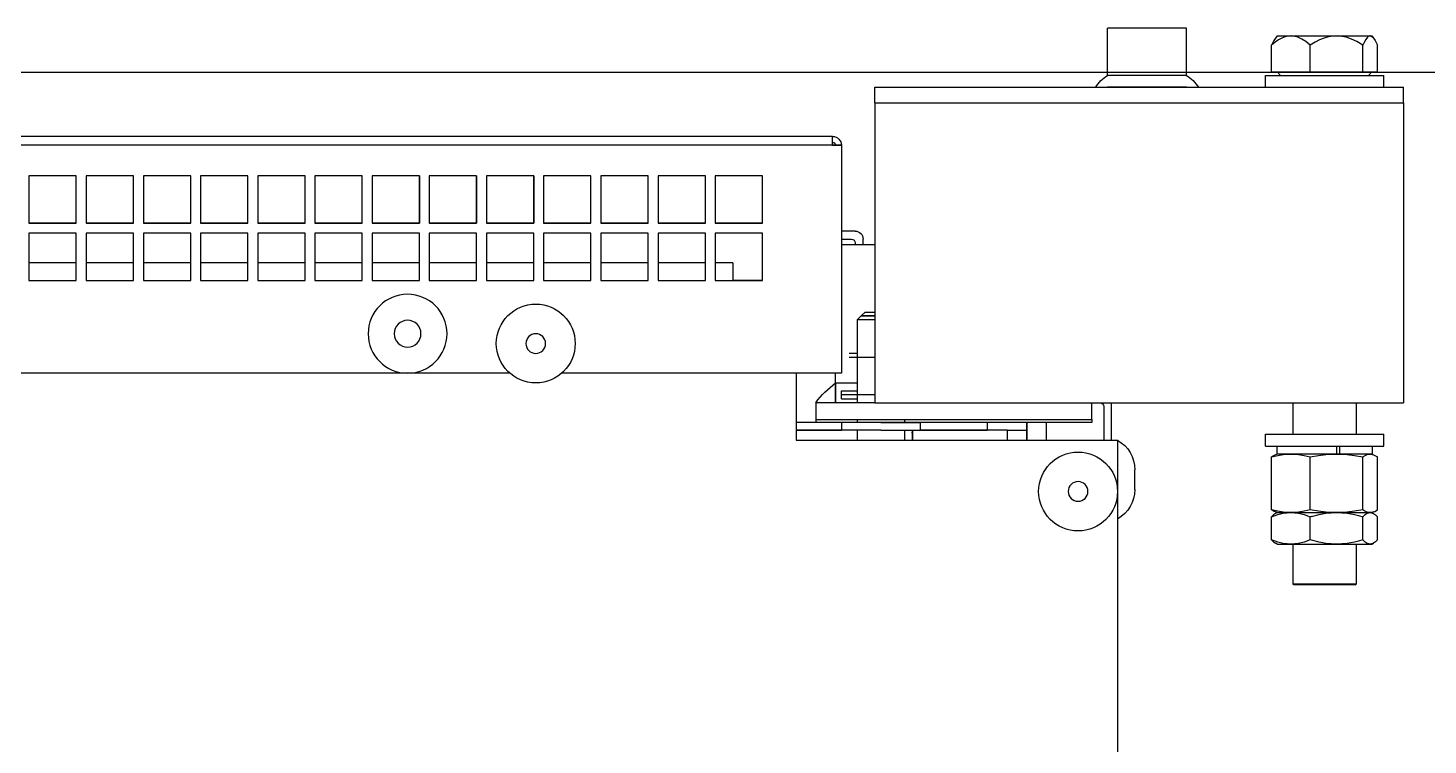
# Model space of a CAD drawing. Extents: x 39751 to 116307, y -36149 to -14965.
# Drawn here: x 56077.7 to 56432.7, y -20570.6 to -20388.8 of the extents above; entities that cross this region are included whole.
import ezdxf

# ---------------------------------------------------------------- set-up
doc = ezdxf.new("R2010")
doc.units = 0
doc.header["$LTSCALE"] = 1500
doc.layers.add('confinea', color=3, linetype='Continuous')

# ---------------------------------------------------------------- blocks, each defined once
blk = doc.blocks.new('A$C152A31FE')
at = {"color": 7, "ltscale": 0.018153}
for p, q in [((8.01, 369.4), (7.55, 368.83)), ((31.99, 369.4), (32.45, 368.83))]:
    blk.add_line(p, q, dxfattribs=at)
at = {"color": 7, "ltscale": 0.008984}
for p, q in [((8.37, 369.4), (8.01, 369.4)), ((8.36, 248.55), (8, 248.55))]:
    blk.add_line(p, q, dxfattribs=at)
at = {"color": 7}
for p, q in [((31.99, 369.4), (8.37, 369.4)), ((34.52, 359.4), (5, 359.4)), ((134, 356.4), (0, 356.4)), ((34.52, 356.4), (5, 356.4)), ((78, 356.4), (52, 356.4)), ((0, 352.4), (0, 276.4)), ((134, 352.4), (0, 352.4)), ((134, 352.4), (134, 276.4)), ((142.5, 341.66), (142.5, 283.9)), ((144.73, 343.9), (685.27, 343.9)), ((144.73, 341.66), (687.5, 341.66)), ((138.5, 297.4), (138.5, 276.4)), ((142.5, 283.9), (213.38, 283.9)), ((226.62, 283.9), (408.38, 283.9)), ((134, 276.4), (0, 276.4)), ((149, 272.12), (79, 272.12)), ((79, 271.4), (149, 271.4)), ((105.5, 271.4), (126.5, 271.4)), ((34.52, 268.4), (5, 268.4)), ((154, 266.9), (72.5, 266.9)), ((72.5, 266.9), (72.5, 6.64)), ((100.5, 269.4), (122.5, 269.4)), ((34.52, 265.4), (5, 265.4))]:
    blk.add_line(p, q, dxfattribs=at)
at = {"color": 7, "ltscale": 0.021875}
for p, q in [((55, 371.4), (55.87, 371.4)), ((55, 356.4), (55.87, 356.4))]:
    blk.add_line(p, q, dxfattribs=at)
at = {"color": 7, "ltscale": 0.3}
for p, q in [((55, 359.4), (55, 371.4)), ((75, 359.4), (75, 371.4)), ((162.5, 321.9), (162.5, 333.9)), ((162.5, 333.9), (174.5, 333.9)), ((174.5, 333.9), (174.5, 321.9)), ((177, 321.9), (177, 333.9)), ((177, 333.9), (189, 333.9)), ((189, 333.9), (189, 321.9)), ((191.5, 321.9), (191.5, 333.9)), ((191.5, 333.9), (203.5, 333.9)), ((203.5, 333.9), (203.5, 321.9)), ((206, 321.9), (206, 333.9)), ((206, 333.9), (218, 333.9)), ((218, 333.9), (218, 321.9)), ((220.5, 333.9), (232.5, 333.9)), ((220.5, 321.9), (220.5, 333.9)), ((220.5, 321.9), (220.5, 333.9)), ((220.5, 333.9), (220.5, 321.9)), ((232.5, 333.9), (232.5, 321.9)), ((235, 333.9), (247, 333.9)), ((235, 321.9), (235, 333.9)), ((235, 321.9), (235, 333.9)), ((235, 333.9), (235, 321.9)), ((247, 333.9), (247, 321.9)), ((249.5, 333.9), (261.5, 333.9)), ((249.5, 321.9), (249.5, 333.9)), ((249.5, 321.9), (249.5, 333.9)), ((249.5, 333.9), (249.5, 321.9)), ((261.5, 333.9), (261.5, 321.9)), ((264, 321.9), (264, 333.9)), ((264, 333.9), (276, 333.9)), ((276, 333.9), (276, 321.9)), ((278.5, 321.9), (278.5, 333.9)), ((278.5, 333.9), (290.5, 333.9)), ((290.5, 333.9), (290.5, 321.9)), ((293, 321.9), (293, 333.9)), ((293, 333.9), (305, 333.9)), ((305, 333.9), (305, 321.9)), ((307.5, 321.9), (307.5, 333.9)), ((307.5, 333.9), (319.5, 333.9)), ((319.5, 333.9), (319.5, 321.9)), ((322, 321.9), (322, 333.9)), ((322, 333.9), (334, 333.9)), ((334, 333.9), (334, 321.9)), ((336.5, 321.9), (336.5, 333.9)), ((336.5, 333.9), (348.5, 333.9)), ((348.5, 333.9), (348.5, 321.9)), ((174.5, 321.9), (162.5, 321.9)), ((174.5, 321.9), (162.5, 321.9)), ((162.5, 321.9), (174.5, 321.9)), ((189, 321.9), (177, 321.9)), ((189, 321.9), (177, 321.9)), ((177, 321.9), (189, 321.9)), ((203.5, 321.9), (191.5, 321.9)), ((203.5, 321.9), (191.5, 321.9)), ((191.5, 321.9), (203.5, 321.9)), ((218, 321.9), (206, 321.9)), ((218, 321.9), (206, 321.9)), ((206, 321.9), (218, 321.9)), ((232.5, 321.9), (220.5, 321.9)), ((232.5, 321.9), (220.5, 321.9)), ((220.5, 321.9), (232.5, 321.9)), ((247, 321.9), (235, 321.9)), ((247, 321.9), (235, 321.9)), ((235, 321.9), (247, 321.9)), ((261.5, 321.9), (249.5, 321.9)), ((261.5, 321.9), (249.5, 321.9)), ((249.5, 321.9), (261.5, 321.9)), ((276, 321.9), (264, 321.9)), ((276, 321.9), (264, 321.9)), ((264, 321.9), (276, 321.9)), ((290.5, 321.9), (278.5, 321.9)), ((290.5, 321.9), (278.5, 321.9)), ((278.5, 321.9), (290.5, 321.9)), ((305, 321.9), (293, 321.9)), ((305, 321.9), (293, 321.9)), ((293, 321.9), (305, 321.9)), ((319.5, 321.9), (307.5, 321.9)), ((319.5, 321.9), (307.5, 321.9)), ((307.5, 321.9), (319.5, 321.9)), ((334, 321.9), (322, 321.9)), ((334, 321.9), (322, 321.9)), ((322, 321.9), (334, 321.9)), ((348.5, 321.9), (336.5, 321.9)), ((348.5, 321.9), (336.5, 321.9)), ((336.5, 321.9), (348.5, 321.9)), ((162.5, 307.4), (162.5, 319.4)), ((162.5, 319.4), (174.5, 319.4)), ((174.5, 319.4), (174.5, 307.4)), ((177, 307.4), (177, 319.4)), ((177, 319.4), (189, 319.4)), ((189, 319.4), (189, 307.4)), ((191.5, 307.4), (191.5, 319.4)), ((191.5, 319.4), (203.5, 319.4)), ((203.5, 319.4), (203.5, 307.4)), ((206, 307.4), (206, 319.4)), ((206, 319.4), (218, 319.4)), ((218, 319.4), (218, 307.4)), ((220.5, 307.4), (220.5, 319.4)), ((220.5, 319.4), (232.5, 319.4)), ((232.5, 319.4), (232.5, 307.4)), ((235, 307.4), (235, 319.4)), ((235, 319.4), (247, 319.4)), ((247, 319.4), (247, 307.4)), ((249.5, 307.4), (249.5, 319.4)), ((249.5, 319.4), (261.5, 319.4)), ((261.5, 319.4), (261.5, 307.4)), ((264, 307.4), (264, 319.4)), ((264, 319.4), (276, 319.4)), ((276, 319.4), (276, 307.4)), ((278.5, 307.4), (278.5, 319.4)), ((278.5, 319.4), (290.5, 319.4)), ((290.5, 319.4), (290.5, 307.4)), ((293, 307.4), (293, 319.4)), ((293, 319.4), (305, 319.4)), ((305, 319.4), (305, 307.4)), ((307.5, 307.4), (307.5, 319.4)), ((307.5, 319.4), (319.5, 319.4)), ((319.5, 319.4), (319.5, 307.4)), ((322, 307.4), (322, 319.4)), ((322, 319.4), (334, 319.4)), ((334, 319.4), (334, 307.4)), ((336.5, 307.4), (336.5, 319.4)), ((336.5, 319.4), (348.5, 319.4)), ((348.5, 319.4), (348.5, 307.4)), ((177, 311.9), (189, 311.9)), ((177, 311.9), (189, 311.9)), ((177, 311.9), (189, 311.9)), ((177, 311.9), (189, 311.9)), ((177, 311.9), (189, 311.9)), ((191.5, 311.9), (203.5, 311.9)), ((191.5, 311.9), (203.5, 311.9)), ((191.5, 311.9), (203.5, 311.9)), ((191.5, 311.9), (203.5, 311.9)), ((191.5, 311.9), (203.5, 311.9)), ((206, 311.9), (218, 311.9)), ((206, 311.9), (218, 311.9)), ((206, 311.9), (218, 311.9)), ((206, 311.9), (218, 311.9)), ((206, 311.9), (218, 311.9)), ((220.5, 311.9), (232.5, 311.9)), ((220.5, 311.9), (232.5, 311.9)), ((220.5, 311.9), (232.5, 311.9)), ((220.5, 311.9), (232.5, 311.9)), ((220.5, 311.9), (232.5, 311.9)), ((235, 311.9), (247, 311.9)), ((235, 311.9), (247, 311.9)), ((235, 311.9), (247, 311.9)), ((235, 311.9), (247, 311.9)), ((235, 311.9), (247, 311.9)), ((249.5, 311.9), (261.5, 311.9)), ((249.5, 311.9), (261.5, 311.9)), ((249.5, 311.9), (261.5, 311.9)), ((249.5, 311.9), (261.5, 311.9)), ((249.5, 311.9), (261.5, 311.9)), ((264, 311.9), (276, 311.9)), ((264, 311.9), (276, 311.9)), ((264, 311.9), (276, 311.9)), ((264, 311.9), (276, 311.9)), ((264, 311.9), (276, 311.9)), ((278.5, 311.9), (290.5, 311.9)), ((278.5, 311.9), (290.5, 311.9)), ((278.5, 311.9), (290.5, 311.9)), ((278.5, 311.9), (290.5, 311.9)), ((278.5, 311.9), (290.5, 311.9)), ((293, 311.9), (305, 311.9)), ((293, 311.9), (305, 311.9)), ((293, 311.9), (305, 311.9)), ((293, 311.9), (305, 311.9)), ((293, 311.9), (305, 311.9)), ((307.5, 311.9), (319.5, 311.9)), ((307.5, 311.9), (319.5, 311.9)), ((307.5, 311.9), (319.5, 311.9)), ((307.5, 311.9), (319.5, 311.9)), ((307.5, 311.9), (319.5, 311.9)), ((322, 311.9), (334, 311.9)), ((322, 311.9), (334, 311.9)), ((322, 311.9), (334, 311.9)), ((322, 311.9), (334, 311.9)), ((322, 311.9), (334, 311.9)), ((336.5, 311.9), (348.5, 311.9)), ((336.5, 311.9), (348.5, 311.9)), ((336.5, 311.9), (348.5, 311.9)), ((336.5, 311.9), (348.5, 311.9)), ((336.5, 311.9), (348.5, 311.9)), ((174.5, 307.4), (162.5, 307.4)), ((174.5, 307.4), (162.5, 307.4)), ((189, 307.4), (177, 307.4)), ((189, 307.4), (177, 307.4)), ((203.5, 307.4), (191.5, 307.4)), ((203.5, 307.4), (191.5, 307.4)), ((218, 307.4), (206, 307.4)), ((218, 307.4), (206, 307.4)), ((232.5, 307.4), (220.5, 307.4)), ((232.5, 307.4), (220.5, 307.4)), ((247, 307.4), (235, 307.4)), ((247, 307.4), (235, 307.4)), ((261.5, 307.4), (249.5, 307.4)), ((261.5, 307.4), (249.5, 307.4)), ((276, 307.4), (264, 307.4)), ((276, 307.4), (264, 307.4)), ((290.5, 307.4), (278.5, 307.4)), ((290.5, 307.4), (278.5, 307.4)), ((305, 307.4), (293, 307.4)), ((305, 307.4), (293, 307.4)), ((319.5, 307.4), (307.5, 307.4)), ((319.5, 307.4), (307.5, 307.4)), ((334, 307.4), (322, 307.4)), ((334, 307.4), (322, 307.4)), ((348.5, 307.4), (336.5, 307.4)), ((348.5, 307.4), (336.5, 307.4))]:
    blk.add_line(p, q, dxfattribs=at)
at = {"color": 7, "ltscale": 0.228125}
for p, q in [((55.87, 371.4), (65, 371.4)), ((55.87, 356.4), (65, 356.4))]:
    blk.add_line(p, q, dxfattribs=at)
at = {"color": 7, "ltscale": 0.25}
for p, q in [((65, 371.4), (75, 371.4)), ((65, 356.4), (75, 356.4)), ((132.5, 271.4), (122.5, 271.4)), ((132.5, 269.4), (122.5, 269.4))]:
    blk.add_line(p, q, dxfattribs=at)
at = {"color": 7, "ltscale": 0.171753}
for p, q in [((6.59, 360.2), (6.59, 367.07)), ((10.27, 360.2), (10.27, 367.07)), ((23.67, 360.2), (23.67, 367.07)), ((33.41, 360.2), (33.41, 367.07))]:
    blk.add_line(p, q, dxfattribs=at)
at = {"color": 7, "ltscale": 0.075}
for p, q in [((5, 356.4), (5, 359.4)), ((35, 356.4), (35, 359.4)), ((5, 265.4), (5, 268.4)), ((35, 265.4), (35, 268.4))]:
    blk.add_line(p, q, dxfattribs=at)
at = {"color": 7, "ltscale": 0.091797}
blk.add_line((6.59, 360.2), (10.27, 360.2), dxfattribs=at)
at = {"color": 7, "ltscale": 0.028295}
for p, q in [((8.86, 359.4), (8.05, 360.2)), ((31.14, 359.4), (31.95, 360.2))]:
    blk.add_line(p, q, dxfattribs=at)
at = {"color": 7, "ltscale": 0.335156}
blk.add_line((10.27, 360.2), (23.67, 360.2), dxfattribs=at)
at = {"color": 7, "ltscale": 0.243359}
blk.add_line((23.67, 360.2), (33.41, 360.2), dxfattribs=at)
at = {"color": 7, "ltscale": 0.012109}
for p, q in [((35, 359.4), (34.52, 359.4)), ((35, 356.4), (34.52, 356.4)), ((35, 268.4), (34.52, 268.4)), ((35, 265.4), (34.52, 265.4))]:
    blk.add_line(p, q, dxfattribs=at)
at = {"color": 7, "ltscale": 0.249805}
blk.add_line((55, 359.4), (64.99, 359.4), dxfattribs=at)
at = {"color": 7, "ltscale": 0.004885}
blk.add_line((74.8, 359.39), (75, 359.4), dxfattribs=at)
at = {"color": 7, "ltscale": 0.1}
for p, q in [((0, 352.4), (0, 356.4)), ((134, 352.4), (134, 356.4)), ((142.5, 279.4), (138.5, 279.4)), ((142.5, 277.4), (138.5, 277.4)), ((126.5, 271.4), (122.5, 271.4)), ((138.5, 271.4), (142.5, 271.4)), ((138.5, 271.4), (142.5, 271.4))]:
    blk.add_line(p, q, dxfattribs=at)
at = {"color": 7, "ltscale": 0.055859}
for p, q in [((144.73, 341.66), (142.5, 341.66)), ((142.5, 341.66), (144.73, 341.66)), ((144.73, 341.66), (142.5, 341.66)), ((142.5, 341.66), (144.73, 341.66))]:
    blk.add_line(p, q, dxfattribs=at)
at = {"color": 7, "ltscale": 0.0375}
for p, q in [((144, 341.66), (142.5, 341.66)), ((144, 341.66), (142.5, 341.66)), ((137, 316.4), (137, 317.9))]:
    blk.add_line(p, q, dxfattribs=at)
at = {"color": 7, "ltscale": 0.05592}
blk.add_line((144.73, 341.66), (144.73, 343.9), dxfattribs=at)
at = {"color": 7, "ltscale": 0.0875}
blk.add_line((139, 319.9), (142.5, 319.9), dxfattribs=at)
at = {"color": 7, "ltscale": 0.2125}
for p, q in [((134, 316.4), (142.5, 316.4)), ((134, 278.4), (142.5, 278.4)), ((76, 275.4), (76, 266.9)), ((76, 275.4), (76, 266.9))]:
    blk.add_line(p, q, dxfattribs=at)
at = {"color": 7, "ltscale": 0.0125}
blk.add_line((139, 316.9), (139, 316.4), dxfattribs=at)
blk.add_line((139, 316.9), (139, 316.4), dxfattribs=at)
at = {"color": 7, "ltscale": 0.0625}
for p, q in [((142.5, 317.9), (140, 317.9)), ((136.5, 299.4), (134, 299.4)), ((95.5, 269.4), (95.5, 266.9)), ((100.5, 269.4), (100.5, 266.9)), ((100.5, 269.4), (100.5, 266.9)), ((126.5, 269.4), (126.5, 266.9)), ((138.5, 269.4), (138.5, 266.9)), ((68.1, 254.4), (68.1, 256.9))]:
    blk.add_line(p, q, dxfattribs=at)
at = {"color": 7, "ltscale": 0.1125}
for p, q in [((170, 311.9), (174.5, 311.9)), ((170, 311.9), (174.5, 311.9)), ((170, 311.9), (170, 307.4)), ((170, 311.9), (174.5, 311.9)), ((170, 311.9), (174.5, 311.9)), ((170, 311.9), (174.5, 311.9)), ((90.5, 266.9), (90.5, 271.4)), ((95.5, 266.9), (95.5, 271.4))]:
    blk.add_line(p, q, dxfattribs=at)
at = {"color": 7, "ltscale": 0.1875}
for p, q in [((162.5, 307.4), (170, 307.4)), ((162.5, 307.4), (170, 307.4)), ((144, 276.4), (144, 283.9))]:
    blk.add_line(p, q, dxfattribs=at)
at = {"color": 7, "ltscale": 0.057813}
blk.add_line((136.31, 298.4), (134, 298.4), dxfattribs=at)
at = {"color": 7, "ltscale": 0.087305}
blk.add_line((134.01, 298.4), (137.5, 298.4), dxfattribs=at)
at = {"color": 7, "ltscale": 0.029687}
blk.add_line((137.5, 298.4), (136.31, 298.4), dxfattribs=at)
at = {"color": 7, "ltscale": 0.035355}
for p, q in [((136.5, 299.4), (137.5, 298.4)), ((137.5, 298.4), (138.5, 297.4))]:
    blk.add_line(p, q, dxfattribs=at)
at = {"color": 7, "ltscale": 0.076758}
blk.add_line((134.01, 297.4), (137.08, 297.4), dxfattribs=at)
at = {"color": 7, "ltscale": 0.035547}
blk.add_line((137.08, 297.4), (138.5, 297.4), dxfattribs=at)
at = {"color": 7, "ltscale": 0.1625}
blk.add_line((134, 287.9), (140.5, 287.9), dxfattribs=at)
at = {"color": 7, "ltscale": 0.05}
for p, q in [((138.5, 288.9), (140.5, 288.9)), ((142.5, 277.4), (142.5, 279.4)), ((95.5, 271.4), (95.5, 269.4)), ((105.5, 271.4), (105.5, 269.4)), ((122.5, 271.4), (122.5, 269.4)), ((142.5, 271.4), (142.5, 269.4))]:
    blk.add_line(p, q, dxfattribs=at)
at = {"color": 7, "ltscale": 0.125}
for p, q in [((134, 281.4), (134, 276.4)), ((144, 281.4), (144, 276.4)), ((144, 276.4), (144, 281.4)), ((144, 276.4), (149, 276.4)), ((90.5, 271.4), (95.5, 271.4)), ((90.5, 271.4), (95.5, 271.4)), ((100.5, 269.4), (95.5, 269.4)), ((100.5, 269.4), (95.5, 269.4))]:
    blk.add_line(p, q, dxfattribs=at)
at = {"color": 7, "ltscale": 0.1375}
for p, q in [((144, 281.4), (138.5, 281.4)), ((138.5, 276.4), (144, 276.4))]:
    blk.add_line(p, q, dxfattribs=at)
at = {"color": 7, "ltscale": 0.425}
for p, q in [((154, 283.9), (154, 266.9)), ((122.5, 269.4), (105.5, 269.4))]:
    blk.add_line(p, q, dxfattribs=at)
at = {"color": 7, "ltscale": 0.2}
for p, q in [((12, 276.4), (12, 268.4)), ((28, 276.4), (28, 268.4))]:
    blk.add_line(p, q, dxfattribs=at)
at = {"color": 7, "ltscale": 0.2375}
blk.add_line((74, 266.9), (74, 276.4), dxfattribs=at)
at = {"color": 7, "ltscale": 0.107117}
for p, q in [((79, 272.12), (79, 276.4)), ((149, 276.4), (149, 272.12))]:
    blk.add_line(p, q, dxfattribs=at)
at = {"color": 7, "ltscale": 0.375}
blk.add_line((134, 276.4), (149, 276.4), dxfattribs=at)
at = {"color": 7, "ltscale": 0.017883}
for p, q in [((79, 272.12), (79, 271.4)), ((126.5, 272.12), (126.5, 271.4)), ((138.5, 272.12), (138.5, 271.4)), ((138.5, 272.12), (138.5, 271.4)), ((149, 272.12), (149, 271.4))]:
    blk.add_line(p, q, dxfattribs=at)
at = {"color": 7, "ltscale": 0.001367}
blk.add_line((126.44, 271.4), (126.5, 271.4), dxfattribs=at)
at = {"color": 7, "ltscale": 0.001465}
for p, q in [((126.44, 271.4), (126.5, 271.4)), ((138.5, 271.4), (138.56, 271.4))]:
    blk.add_line(p, q, dxfattribs=at)
at = {"color": 7, "ltscale": 0.151465}
for p, q in [((132.5, 271.4), (138.56, 271.4)), ((132.5, 269.4), (138.56, 269.4))]:
    blk.add_line(p, q, dxfattribs=at)
at = {"color": 7, "ltscale": 0.3875}
blk.add_line((138.5, 271.4), (154, 271.4), dxfattribs=at)
at = {"color": 7, "ltscale": 0.044641}
for p, q in [((124.48, 268.69), (124.48, 266.9)), ((124.52, 268.69), (124.52, 266.9))]:
    blk.add_line(p, q, dxfattribs=at)
at = {"color": 7, "ltscale": 0.098535}
blk.add_line((138.56, 269.4), (142.5, 269.4), dxfattribs=at)
at = {"color": 7, "ltscale": 0.2875}
for p, q in [((154, 269.4), (142.5, 269.4)), ((142.5, 269.4), (154, 269.4))]:
    blk.add_line(p, q, dxfattribs=at)
at = {"color": 7, "ltscale": 0.011848}
for p, q in [((8, 263.35), (7.55, 263.19)), ((32, 263.35), (32.45, 263.19)), ((8, 248.55), (7.55, 248.71)), ((32, 248.55), (32.45, 248.71))]:
    blk.add_line(p, q, dxfattribs=at)
at = {"color": 7, "ltscale": 0.051245}
for p, q in [((7.9, 265.4), (7.9, 263.35)), ((16.21, 265.4), (16.21, 263.35)), ((16.94, 265.4), (16.94, 263.35)), ((32.1, 265.4), (32.1, 263.35))]:
    blk.add_line(p, q, dxfattribs=at)
at = {"color": 7, "ltscale": 0.207813}
blk.add_line((7.9, 263.35), (16.21, 263.35), dxfattribs=at)
at = {"color": 7, "ltscale": 0.001953}
for p, q in [((8.43, 263.35), (8.35, 263.35)), ((8.35, 248.55), (8.43, 248.55))]:
    blk.add_line(p, q, dxfattribs=at)
at = {"color": 7, "ltscale": 0.032129}
blk.add_line((17.5, 265.4), (16.21, 265.4), dxfattribs=at)
at = {"color": 7, "ltscale": 0.018359}
blk.add_line((16.21, 263.35), (16.95, 263.35), dxfattribs=at)
at = {"color": 7, "ltscale": 0.017676}
blk.add_line((16.94, 263.35), (16.23, 263.35), dxfattribs=at)
at = {"color": 7, "ltscale": 0.379004}
blk.add_line((16.94, 263.35), (32.1, 263.35), dxfattribs=at)
at = {"color": 7, "ltscale": 0.336218}
for p, q in [((6.59, 249.23), (6.59, 262.67)), ((10.27, 249.23), (10.27, 262.67)), ((23.67, 249.23), (23.67, 262.67)), ((33.41, 249.23), (33.41, 262.67))]:
    blk.add_line(p, q, dxfattribs=at)
at = {"color": 7, "ltscale": 0.038635}
blk.add_line((68.1, 257.85), (68.1, 259.4), dxfattribs=at)
at = {"color": 7, "ltscale": 0.023865}
blk.add_line((68.1, 256.9), (68.1, 257.85), dxfattribs=at)
at = {"color": 7, "ltscale": 0.012846}
for p, q in [((8, 248.55), (7.55, 248.29)), ((32, 248.55), (32.45, 248.29))]:
    blk.add_line(p, q, dxfattribs=at)
at = {"color": 7, "ltscale": 0.010742}
for p, q in [((8.43, 248.55), (8, 248.55)), ((8.43, 240.55), (8, 240.55))]:
    blk.add_line(p, q, dxfattribs=at)
at = {"color": 7, "ltscale": 0.001758}
blk.add_line((8.43, 248.55), (8.36, 248.55), dxfattribs=at)
at = {"color": 7, "ltscale": 0.213477}
for p, q in [((16.97, 248.55), (8.43, 248.55)), ((16.97, 248.55), (8.43, 248.55)), ((16.97, 240.55), (8.43, 240.55))]:
    blk.add_line(p, q, dxfattribs=at)
at = {"color": 7, "ltscale": 0.289258}
blk.add_line((28.54, 248.55), (16.97, 248.55), dxfattribs=at)
at = {"color": 7, "ltscale": 0.148438}
for p, q in [((22.91, 248.55), (16.97, 248.55)), ((22.91, 240.55), (16.97, 240.55))]:
    blk.add_line(p, q, dxfattribs=at)
at = {"color": 7, "ltscale": 0.14082}
for p, q in [((28.54, 248.55), (22.91, 248.55)), ((28.54, 240.55), (22.91, 240.55))]:
    blk.add_line(p, q, dxfattribs=at)
at = {"color": 7, "ltscale": 0.086523}
for p, q in [((32, 248.55), (28.54, 248.55)), ((32, 248.55), (28.54, 248.55)), ((32, 240.55), (28.54, 240.55))]:
    blk.add_line(p, q, dxfattribs=at)
at = {"color": 7, "ltscale": 0.146411}
for p, q in [((6.59, 241.62), (6.59, 247.48)), ((10.27, 241.62), (10.27, 247.48)), ((23.67, 241.62), (23.67, 247.48)), ((33.41, 241.62), (33.41, 247.48))]:
    blk.add_line(p, q, dxfattribs=at)
at = {"color": 7, "ltscale": 0.009363}
blk.add_line((23.31, 247.58), (23.67, 247.48), dxfattribs=at)
at = {"color": 7, "ltscale": 0.00936}
blk.add_line((23.31, 241.52), (23.67, 241.62), dxfattribs=at)
at = {"color": 7, "ltscale": 0.012852}
for p, q in [((8, 240.55), (7.55, 240.81)), ((32, 240.55), (32.45, 240.81))]:
    blk.add_line(p, q, dxfattribs=at)
at = {"color": 7, "ltscale": 0.253369}
for p, q in [((12, 240.55), (12, 230.42)), ((28, 240.55), (28, 230.42))]:
    blk.add_line(p, q, dxfattribs=at)
at = {"color": 7, "ltscale": 0.345605}
blk.add_line((12, 230.42), (25.82, 230.42), dxfattribs=at)
at = {"color": 7, "ltscale": 0.007605}
for p, q in [((12.21, 230.2), (12, 230.42)), ((27.79, 230.2), (28, 230.42))]:
    blk.add_line(p, q, dxfattribs=at)
at = {"color": 7, "ltscale": 0.33623}
blk.add_line((12.21, 230.2), (25.66, 230.2), dxfattribs=at)
at = {"color": 7, "ltscale": 0.053027}
blk.add_line((25.66, 230.2), (27.79, 230.2), dxfattribs=at)
at = {"color": 7, "ltscale": 0.054395}
blk.add_line((25.82, 230.42), (28, 230.42), dxfattribs=at)
at = {"color": 7}
for points in [[(8.35, 369.38), (8.17, 369.34), (7.98, 369.24), (7.77, 369.07), (7.55, 368.83)], [(8.35, 369.38), (8.54, 369.38), (8.72, 369.33), (8.91, 369.21), (9.11, 369.04), (9.52, 368.53), (9.87, 367.91), (10.27, 367.07)], [(10.27, 367.07), (11.78, 367.96), (13.17, 368.61), (13.84, 368.85), (14.48, 369.05), (15.62, 369.29), (16.73, 369.38), (17.84, 369.35), (18.97, 369.17), (20.13, 368.84), (21.24, 368.41), (22.41, 367.82), (23.67, 367.07)], [(23.67, 367.07), (24.77, 367.96), (25.78, 368.61), (26.73, 369.05), (27.56, 369.29), (28.37, 369.38), (29.18, 369.35), (29.99, 369.17), (30.84, 368.84), (31.64, 368.41), (32.49, 367.82), (33.41, 367.07)], [(7.55, 368.83), (7.16, 368.24), (6.88, 367.72), (6.59, 367.07)], [(32.45, 368.83), (32.84, 368.24), (33.12, 367.72), (33.41, 367.07)], [(64.99, 359.4), (71.26, 359.4), (74.38, 359.39), (74.8, 359.39)], [(124.52, 268.69), (124.5, 269.38), (124.5, 269.4), (124.5, 269.4), (124.5, 269.4), (124.5, 269.4), (124.5, 269.39), (124.5, 269.36), (124.48, 268.69)], [(7.55, 263.19), (7.25, 263.06), (6.59, 262.67)], [(10.27, 262.67), (9.69, 263.02), (9.17, 263.23), (8.8, 263.32), (8.43, 263.35)], [(16.97, 263.35), (15.63, 263.32), (14.26, 263.23), (12.37, 263.02), (10.27, 262.67)], [(23.67, 262.67), (21.56, 263.02), (19.68, 263.23), (18.3, 263.32), (16.97, 263.35)], [(28.54, 263.35), (27.57, 263.32), (26.57, 263.23), (25.2, 263.02), (23.67, 262.67)], [(33.41, 262.67), (31.87, 263.02), (30.51, 263.23), (29.51, 263.32), (28.54, 263.35)], [(32.45, 263.19), (32.75, 263.06), (33.41, 262.67)], [(7.55, 248.71), (7.25, 248.84), (6.59, 249.23)], [(8.43, 248.55), (8.06, 248.5), (7.55, 248.29)], [(8.43, 248.55), (8.9, 248.6), (9.39, 248.75), (9.8, 248.94), (10.27, 249.23)], [(10.27, 247.48), (9.69, 248.03), (9.17, 248.36), (8.8, 248.5), (8.43, 248.55)], [(10.27, 249.23), (12.37, 248.88), (14.26, 248.67), (15.63, 248.58), (16.97, 248.55)], [(16.97, 248.55), (15.63, 248.5), (14.26, 248.36), (12.37, 248.03), (11.35, 247.78), (10.27, 247.48)], [(16.97, 248.55), (18.3, 248.58), (19.68, 248.67), (21.56, 248.88), (23.67, 249.23)], [(23.31, 247.58), (21.4, 248.06), (19.68, 248.36), (18.3, 248.5), (16.97, 248.55)], [(23.67, 249.23), (25.2, 248.88), (26.57, 248.67), (27.57, 248.58), (28.54, 248.55)], [(28.54, 248.55), (27.57, 248.5), (26.57, 248.36), (25.2, 248.03), (23.67, 247.48)], [(28.54, 248.55), (29.51, 248.58), (30.51, 248.67), (31.87, 248.88), (33.41, 249.23)], [(33.41, 247.48), (31.87, 248.03), (30.51, 248.36), (29.51, 248.5), (28.54, 248.55)], [(32.45, 248.71), (32.75, 248.84), (33.41, 249.23)], [(7.55, 248.29), (7.1, 247.97), (6.59, 247.48)], [(32.45, 248.29), (32.9, 247.97), (33.41, 247.48)], [(6.59, 241.62), (7.1, 241.13), (7.55, 240.81)], [(8.43, 240.55), (8.8, 240.6), (9.17, 240.74), (9.69, 241.07), (10.27, 241.62)], [(10.27, 241.62), (11.35, 241.32), (12.37, 241.07), (14.26, 240.74), (15.63, 240.6), (16.97, 240.55)], [(16.97, 240.55), (18.3, 240.6), (19.68, 240.74), (21.4, 241.04), (23.31, 241.52)], [(23.67, 241.62), (25.2, 241.07), (26.57, 240.74), (27.57, 240.6), (28.54, 240.55)], [(28.54, 240.55), (29.51, 240.6), (30.51, 240.74), (31.87, 241.07), (33.41, 241.62)], [(33.41, 241.62), (32.9, 241.13), (32.45, 240.81)], [(7.55, 240.81), (8.06, 240.6), (8.43, 240.55)]]:
    blk.add_lwpolyline(points, dxfattribs=at)
for centre, radius in [((252.5, 293.9), 10), ((252.5, 293.9), 3.4), ((220, 291.4), 2.5), ((82.5, 253.9), 2.5)]:
    blk.add_circle(centre, radius, dxfattribs=at)
for centre, radius, start, end in [((59.77, 351.62), 9.13, 121.5591, 148.441), ((70.23, 351.62), 9.13, 31.5591, 58.4415), ((144.73, 341.66), 2.24, 90, 180), ((144.73, 341.66), 0.737, 90, 180), ((139, 317.9), 2, 90, 180), ((140, 316.9), 1, 90, 180), ((220, 291.4), 10, 90, 180), ((220, 291.4), 10, 0, 90), ((220, 291.4), 10, 180, 270), ((220, 291.4), 10, 270, 0), ((128.91, 261.31), 25.13, 36.9106, 53.0894), ((77, 275.4), 1, 90, 180), ((76.69, 259.4), 8.59, 119.2026, 180), ((8.45, 260.79), 2.56, 92.2872, 110.5642), ((82.5, 253.9), 10, 90, 180), ((82.5, 253.9), 10, 0, 90), ((76.69, 254.4), 8.59, 180, 240.7974), ((82.5, 253.9), 10, 180, 270), ((82.5, 253.9), 10, 270, 0), ((8.45, 251.11), 2.56, 249.4358, 267.7128)]:
    blk.add_arc(centre, radius, start, end, dxfattribs=at)

msp = doc.modelspace()

# ---------------------------------------------------------------- linework, layer by layer
msp.add_line((45257.66, -20400.01), (67215.67, -20400.01))

# ---------------------------------------------------------------- block references
at = {"layer": 'confinea', "color": 4, "xscale": -1}
msp.add_blockref('A$C152A31FE', (56426.48, -20760.21), dxfattribs=at)

doc.saveas('drawing.dxf')
